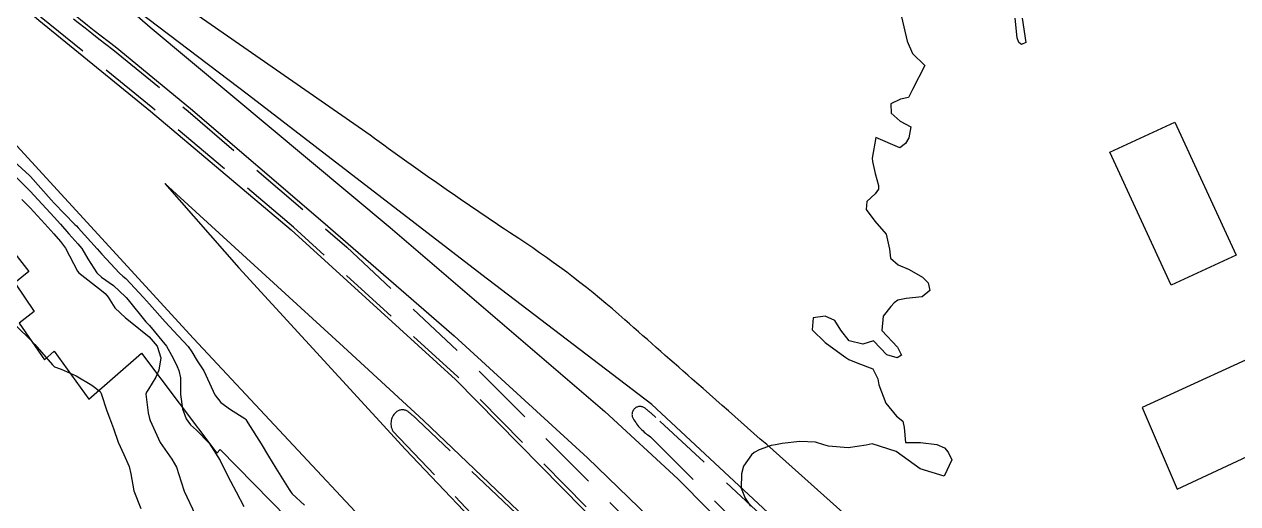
# Model space of a CAD drawing. Header units: metres. Extents: x 298520 to 308411, y 7433745 to 7450750.
# Drawn here: x 307420.9 to 307521.5, y 7434710.4 to 7434750.1 of the extents above; entities that cross this region are included whole.
import ezdxf

# ---------------------------------------------------------------- set-up
doc = ezdxf.new("R2010")
doc.units = ezdxf.units.M
doc.header["$LTSCALE"] = 10
doc.linetypes.add('DASHED', pattern=[0.75, 0.5, -0.25])
for name, color, linetype in [('Canteiro', 45, 'DASHED'), ('Curvas de Nivel 1m', 11, 'Continuous'), ('Curvas de Nivel 5m', 15, 'Continuous'), ('Edificações', 30, 'Continuous'), ('Vias Primárias', 230, 'Continuous')]:
    doc.layers.add(name, color=color, linetype=linetype)

msp = doc.modelspace()

# ---------------------------------------------------------------- linework, layer by layer
at = {"layer": 'Canteiro'}
for points in [[(307509.81, 7434665.97, -0.04207), (307506.83, 7434668.64), (307472.77, 7434704.75), (307456.89, 7434720.85), (307443.26, 7434733.26), (307431.61, 7434743.11), (307422.36, 7434750.64), (307417.09, 7434755.08)], [(307419.32, 7434755.38, 0.020635), (307428.29, 7434747.99), (307434.53, 7434742.87), (307447.69, 7434731.59), (307458.9, 7434721.09), (307471.73, 7434708.16), (307488.71, 7434690.98), (307499.29, 7434679.87), (307508.13, 7434669.69), (307509.81, 7434665.97)], [(307529.23, 7434631.61), (307521.14, 7434645.94), (307517.16, 7434652.46), (307511.09, 7434656.85), (307497.94, 7434669.7), (307484.96, 7434683.87), (307470.33, 7434699.59), (307461.67, 7434709.57), (307453.53, 7434717.31, 0.028409), (307452.75, 7434717.98, 0.335245), (307451.83, 7434717.98, 0.375392), (307451.49, 7434716.37), (307460.79, 7434706.6), (307475.51, 7434690.42), (307493.31, 7434671.18), (307506.14, 7434656.24), (307516.95, 7434642.13), (307530.63, 7434623.35)], [(307528.47, 7434667.22), (307517.34, 7434676.12), (307504.35, 7434688.18), (307491.42, 7434700.02), (307482.8, 7434708.69), (307473.28, 7434717.5, 0.019253), (307472.39, 7434718.26, 0.830624), (307471.4, 7434717.4, 0.12058), (307472.85, 7434715.9), (307493.73, 7434694.99), (307505.1, 7434683.6, -0.011627), (307508.24, 7434680.31, -0.069514), (307515.22, 7434670.11, 0.025201), (307521.74, 7434658.47)]]:
    msp.add_lwpolyline(points, format="xyb", dxfattribs=at)
at = {"layer": 'Curvas de Nivel 1m', "flags": 128}
for points, elevation in [([(307493.63, 7434750.68), (307494.11, 7434748.67), (307494.56, 7434747.64), (307495.58, 7434746.65), (307494.56, 7434744.67), (307494.22, 7434744), (307493.55, 7434743.85), (307492.76, 7434743.47), (307492.79, 7434742.69), (307493.53, 7434742.04), (307494.41, 7434741.56), (307494.25, 7434740.67), (307493.98, 7434740.2), (307493.5, 7434739.83), (307491.51, 7434740.7), (307491.21, 7434738.98), (307491.23, 7434738.7), (307491.47, 7434737.7), (307491.73, 7434736.7), (307491.75, 7434736.41), (307491.46, 7434736.03), (307490.76, 7434735.39), (307490.72, 7434734.71), (307491.43, 7434733.77), (307492.37, 7434732.69), (307492.64, 7434731.45), (307492.72, 7434730.69), (307493.38, 7434730.15), (307494.28, 7434729.76), (307495.37, 7434729.12), (307495.85, 7434728.65), (307495.98, 7434728.02), (307495.35, 7434727.48), (307494.02, 7434727.34), (307493.35, 7434727.21), (307493.04, 7434726.99), (307492.75, 7434726.69), (307492.13, 7434725.89), (307492.02, 7434724.69), (307493.3, 7434723.33), (307493.63, 7434722.67), (307493.29, 7434722.43), (307492.43, 7434722.69), (307491.31, 7434723.84), (307490.43, 7434723.58), (307489.31, 7434723.85), (307488.62, 7434724.73), (307488.12, 7434725.52), (307487.33, 7434725.89), (307486.33, 7434725.76), (307486.24, 7434724.76), (307487.31, 7434723.7), (307488.65, 7434722.73), (307489.03, 7434722.47), (307489.29, 7434722.31), (307490.02, 7434721.98), (307491.28, 7434721.53), (307491.67, 7434720.7), (307491.77, 7434720.19), (307492.34, 7434718.69), (307493.23, 7434717.61), (307493.76, 7434717.2), (307493.85, 7434716.67), (307493.98, 7434715.43), (307495.21, 7434715.41), (307496.58, 7434715.26), (307497.21, 7434714.97), (307497.51, 7434714.63), (307497.82, 7434714), (307497.17, 7434712.63), (307495.18, 7434713.23), (307493.2, 7434714.68), (307491.21, 7434715.32), (307490.72, 7434715.19), (307489.21, 7434714.98), (307487.6, 7434715.13), (307487.21, 7434715.24), (307486.52, 7434715.45), (307485.21, 7434715.51), (307483.75, 7434715.34), (307483.21, 7434715.24), (307482.85, 7434715.16), (307481.86, 7434714.81), (307481.43, 7434714.58), (307481.2, 7434714.39), (307480.54, 7434713.47), (307480.38, 7434712.83), (307480.36, 7434711.63), (307480.68, 7434710.82), (307481.14, 7434710.16)], 711), ([(307503.63, 7434750.56), (307503.94, 7434748.55), (307503.6, 7434748.39), (307503.36, 7434748.56), (307503.23, 7434748.94), (307503.06, 7434750.57)], 711), ([(307419.48, 7434739.29), (307421.39, 7434737.54), (307421.46, 7434737.46), (307423.18, 7434735.52), (307423.44, 7434735.24), (307425.15, 7434733.49), (307425.28, 7434733.36), (307425.41, 7434733.21), (307427, 7434731.47), (307427.39, 7434731.02), (307428.84, 7434729.45), (307429.13, 7434729.21), (307429.36, 7434729.02), (307430.84, 7434727.42), (307431.34, 7434726.87), (307432.63, 7434725.41), (307433.31, 7434724.66), (307434.52, 7434723.38), (307434.84, 7434722.93), (307435.28, 7434722.2), (307435.82, 7434721.36), (307436.29, 7434720.33), (307436.74, 7434719.36), (307437.24, 7434718.74), (307438.05, 7434718.16), (307439.22, 7434717.4), (307439.31, 7434717.32), (307439.48, 7434717.06), (307440.57, 7434715.31), (307441.19, 7434714.29), (307441.8, 7434713.29), (307442.89, 7434711.54), (307443.06, 7434711.28), (307443.15, 7434711.17), (307444.18, 7434710.22)], 712), ([(307420.13, 7434737.55), (307421.45, 7434736.24), (307422.11, 7434735.53), (307423.42, 7434734.1), (307423.95, 7434733.51), (307424.63, 7434732.72), (307425.4, 7434731.87), (307425.71, 7434731.49), (307426.22, 7434730.64), (307426.95, 7434729.47), (307427.36, 7434729.11), (307428.33, 7434728.43), (307429.34, 7434727.49), (307429.39, 7434727.44), (307429.55, 7434727.23), (307431.02, 7434725.42), (307431.32, 7434725.11), (307432.73, 7434723.41), (307433.28, 7434722.41), (307433.61, 7434721.73), (307433.77, 7434721.39), (307433.89, 7434720.77), (307433.89, 7434719.39), (307434.05, 7434718.2), (307434.37, 7434717.38), (307434.73, 7434716.89), (307435.21, 7434716.45), (307436.27, 7434715.36), (307437.18, 7434713.93), (307437.47, 7434713.35), (307438.05, 7434712.22), (307438.5, 7434711.33), (307439.14, 7434710.13)], 713), ([(307420.75, 7434735.55), (307421.43, 7434734.85), (307422.65, 7434733.53), (307423.4, 7434732.7), (307423.95, 7434732.07), (307424.36, 7434731.51), (307425.36, 7434729.62), (307425.48, 7434729.49), (307427.35, 7434728), (307427.65, 7434727.77), (307427.9, 7434727.46), (307428.45, 7434726.57), (307429.33, 7434725.74), (307429.72, 7434725.44), (307431.3, 7434724.18), (307431.96, 7434723.41), (307432.26, 7434722.43), (307432.09, 7434721.41), (307431.85, 7434720.83), (307431.25, 7434719.83), (307431.08, 7434719.59), (307431.03, 7434719.42), (307431.23, 7434717.89), (307431.33, 7434717.42), (307431.39, 7434717.25), (307432.22, 7434715.41), (307433.18, 7434714.04), (307433.56, 7434713.39), (307433.94, 7434712.16), (307434.21, 7434711.38), (307435.12, 7434709.45)], 714)]:
    msp.add_lwpolyline(points, dxfattribs=dict(at, elevation=elevation))
at = {"layer": 'Curvas de Nivel 5m', "elevation": 715, "flags": 128}
msp.add_lwpolyline([(307419.79, 7434725.56), (307421.3, 7434724.1), (307421.83, 7434723.53), (307423.28, 7434721.85), (307423.46, 7434721.7), (307424.01, 7434721.51), (307425.26, 7434720.94), (307426.56, 7434720.18), (307427.25, 7434719.64), (307427.32, 7434719.47), (307427.8, 7434718.04), (307428.01, 7434717.46), (307428.34, 7434716.58), (307428.74, 7434715.45), (307429.19, 7434714.43), (307429.63, 7434713.44), (307429.77, 7434712.84), (307430.03, 7434711.43), (307430.6, 7434709.95)], dxfattribs=at)
at = {"layer": 'Edificações'}
msp.add_lwpolyline([(307510.91, 7434739.48), (307516.29, 7434741.96), (307521.37, 7434730.95), (307515.99, 7434728.46)], close=True, dxfattribs=at)
for points in [[(307419.4, 7434732.08), (307421.34, 7434729.6), (307420.18, 7434728.66), (307421.78, 7434726.28), (307420.54, 7434725.31), (307422.63, 7434722.26), (307423.44, 7434722.98), (307426.31, 7434719), (307430.66, 7434722.81), (307436.9, 7434714.55), (307437.18, 7434714.83), (307456.75, 7434694.92)], [(307525.16, 7434723.62), (307513.59, 7434718.31), (307516.5, 7434711.56), (307528.03, 7434716.94)]]:
    msp.add_lwpolyline(points, dxfattribs=at)
at = {"layer": 'Vias Primárias'}
for points in [[(307334.35, 7434846.36), (307330.8, 7434850.33, 0.009668), (307328.96, 7434852.3, 0.030264), (307328.11, 7434853.09, 0.463088), (307326.51, 7434852.79, 0.28979), (307326.58, 7434851.45), (307340.32, 7434836.64), (307359.32, 7434815.95), (307375.7, 7434798.28), (307394.17, 7434778.27), (307408.92, 7434762.26), (307412.26, 7434759.16), (307416.89, 7434754.86), (307422.17, 7434750.41), (307431.42, 7434742.88), (307443.06, 7434733.03), (307456.68, 7434720.64), (307472.55, 7434704.54), (307506.61, 7434668.43, 0.023375), (307508.23, 7434666.87, 0.023375)], [(307334.34, 7434846.36), (307350.14, 7434829.43), (307366.87, 7434811.47), (307382.33, 7434794.59), (307397.4, 7434778.33), (307411.07, 7434763.4, 0.02734), (307414.4, 7434760.14, -0.002431), (307419.52, 7434755.6, 0.020645), (307428.48, 7434748.23), (307434.72, 7434743.1), (307445.7, 7434733.69)], [(307585.79, 7434672.95, -0.066412), (307562.11, 7434668.06, -0.077305), (307540.88, 7434669.84, -0.091736), (307526.98, 7434676.06, -0.04044), (307510.88, 7434689.2, 0.007775), (307493.47, 7434705.41, 0.003762), (307476.67, 7434720.35, -0.001325), (307470.73, 7434725.58, 0.035748), (307461.93, 7434732.31, -0.013224), (307449.6, 7434740.89), (307433.72, 7434751.9), (307423.03, 7434760.67), (307415.02, 7434768.78)]]:
    msp.add_lwpolyline(points, format="xyb", dxfattribs=at)
for points in [[(307418.55, 7434761), (307431.39, 7434749.83), (307451.26, 7434733.22), (307469.05, 7434717.99), (307475.1, 7434712.41), (307482.69, 7434704.76), (307494.05, 7434693.36), (307502.43, 7434684.75), (307507.97, 7434678.88), (307511.55, 7434674.1), (307516.34, 7434665.96), (307525.63, 7434649.41), (307531.09, 7434639.56), (307540.25, 7434623.3), (307550.68, 7434604.84), (307555.14, 7434597.14), (307567.66, 7434574.56), (307582.23, 7434549.99)], [(307526.39, 7434671.64), (307508.06, 7434686.13), (307489.77, 7434702.92), (307472.96, 7434718.57), (307458.88, 7434729.31), (307439.54, 7434744.18), (307426.28, 7434754.26)], [(307502.65, 7434665.51), (307498.16, 7434669.91), (307485.18, 7434684.07), (307470.55, 7434699.79), (307461.89, 7434709.77), (307454.03, 7434717.25), (307447.4, 7434723.36), (307432.59, 7434736.89), (307438.73, 7434729.9), (307452.53, 7434714.85), (307460.57, 7434706.39), (307475.29, 7434690.22), (307493.09, 7434670.98), (307505.9, 7434656.05), (307516.71, 7434641.95), (307530.38, 7434623.17), (307544.05, 7434602.26), (307554.43, 7434582.15), (307565.6, 7434563.22), (307578.6, 7434540.32), (307591.27, 7434516.84)], [(307445.7, 7434733.69), (307456.58, 7434724.25), (307467.63, 7434714.15), (307477.88, 7434704.24), (307487.16, 7434694.85), (307500.8, 7434680.69), (307508.87, 7434670.98), (307510.49, 7434668.22), (307514.55, 7434661.03), (307523.9, 7434644.7), (307531.8, 7434630.39), (307535.15, 7434624.49), (307541.74, 7434612.57), (307548.2, 7434600.98), (307561.25, 7434576.2), (307570.64, 7434559.54), (307578.6, 7434544.96)]]:
    msp.add_lwpolyline(points, dxfattribs=at)
at = {"layer": 'Vias Primárias', "elevation": 722.79}
msp.add_lwpolyline([(307420.66, 7434524.76, 0.285984), (307423.84, 7434525.05), (307460.85, 7434549.75), (307485, 7434566.29), (307500.15, 7434576.46), (307517.5, 7434588.09), (307529.76, 7434596.21, 0.163998), (307532.92, 7434600.27, 0.156084), (307533.1, 7434607.3, 0.069734), (307531.98, 7434609.8), (307524.21, 7434620.84), (307501.87, 7434650.28), (307496.25, 7434657.6), (307487.31, 7434667.7), (307471.93, 7434684.08), (307449.95, 7434708.03), (307434.98, 7434724.05), (307414.23, 7434746.61)], format="xyb", dxfattribs=at)

doc.saveas('drawing.dxf')
